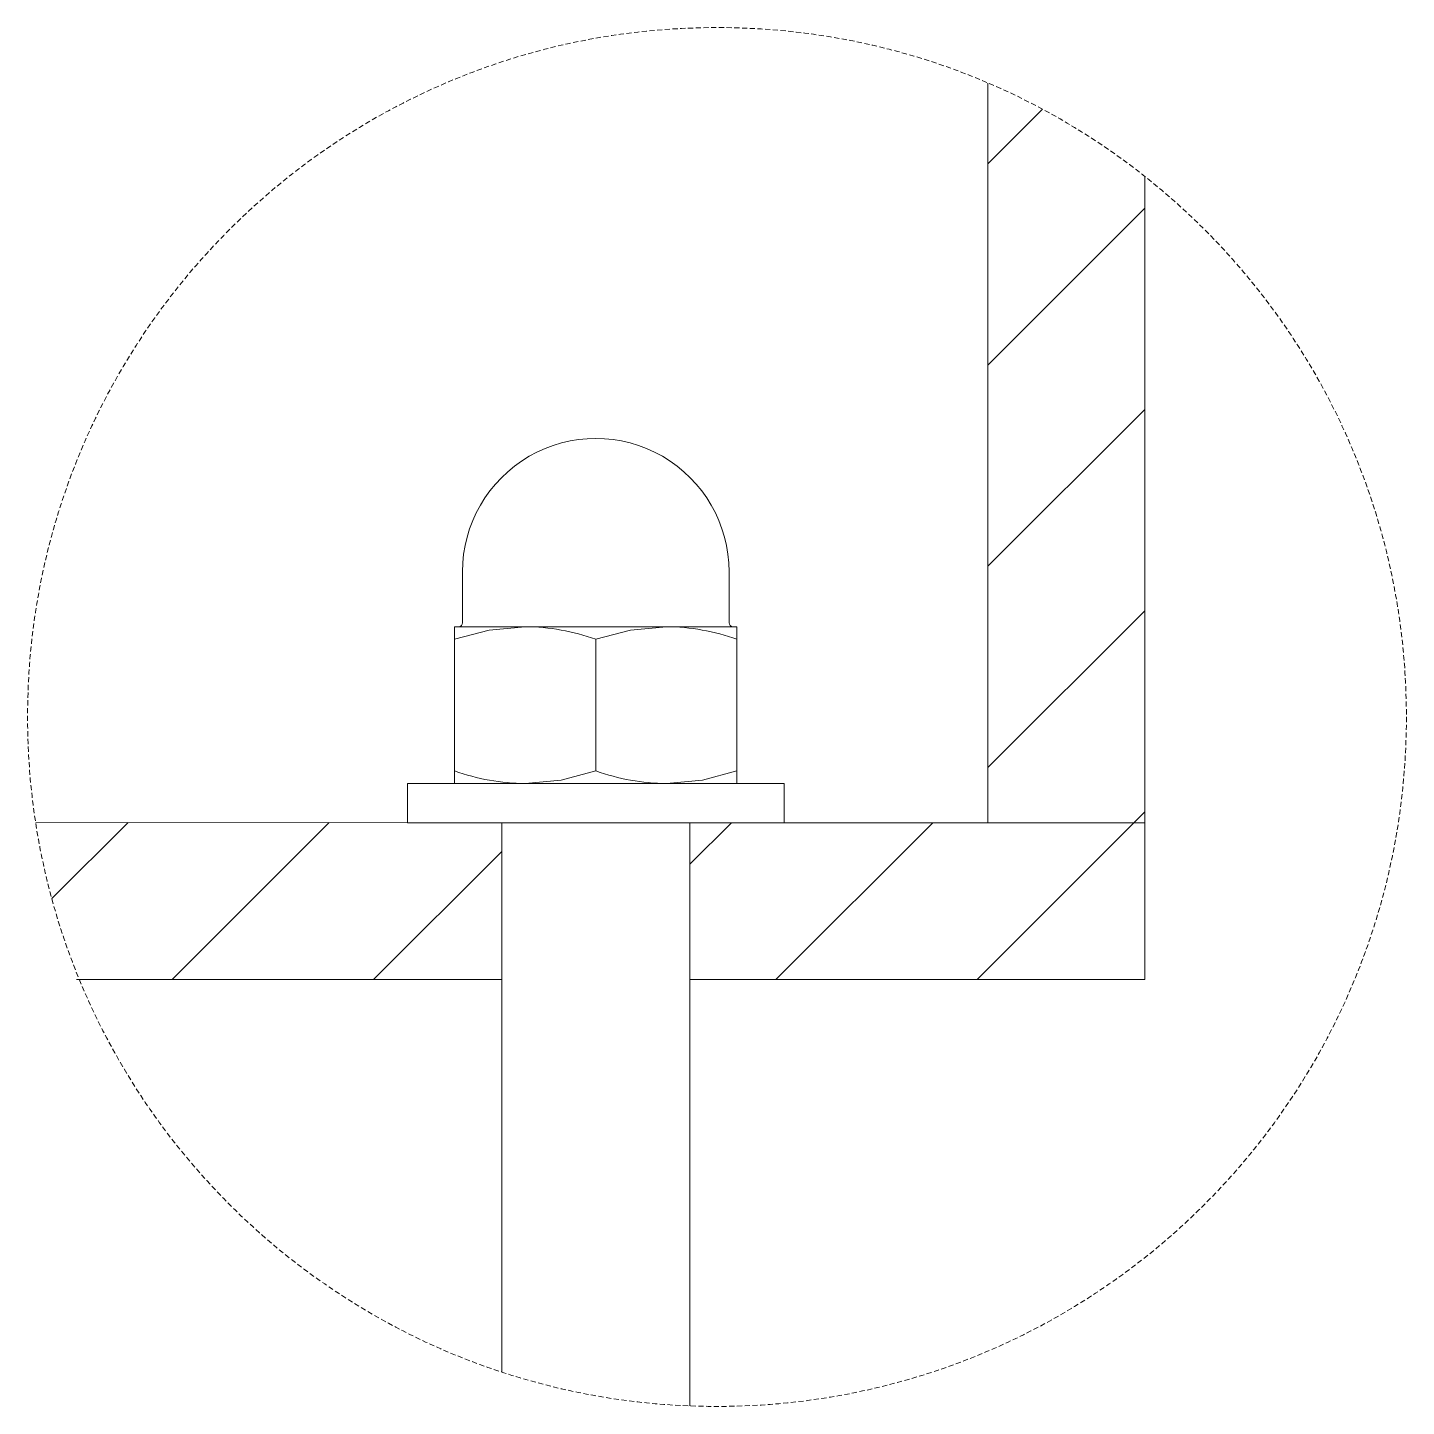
# Model space of a CAD drawing. Header units: millimetres. Extents: x -124 to 15640, y 659 to 4121.
# Drawn here: x 1653.2 to 1993.4, y 757 to 1097.1 of the extents above; entities that cross this region are included whole.
import ezdxf

# ---------------------------------------------------------------- set-up
doc = ezdxf.new("R2010")
doc.units = ezdxf.units.MM
doc.linetypes.add('HIDDEN', pattern=[1.905, 1.27, -0.635])
doc.layers.add('ZANO_R', color=7, linetype='Continuous', lineweight=0)
doc.layers.add('ZANO_R_przerywana', color=7, linetype='HIDDEN', lineweight=0)

msp = doc.modelspace()

# ---------------------------------------------------------------- linework, layer by layer
at = {"layer": 'ZANO_R'}
for p, q in [((1890.16, 1083.43), (1890.16, 900.96)), ((1890.16, 1063.52), (1903.61, 1076.97)), ((1928.86, 1060.41), (1928.86, 900.96)), ((1890.16, 1013.88), (1928.86, 1052.57)), ((1890.16, 964.23), (1928.86, 1002.93)), ((1760.52, 962.87), (1760.52, 950.3)), ((1826.31, 950.3), (1826.31, 962.87)), ((1890.16, 914.59), (1928.86, 953.28)), ((1758.59, 946.22), (1758.59, 949.33)), ((1776, 949.33), (1758.59, 949.33)), ((1767.12, 948.48), (1776, 949.33)), ((1810.83, 949.33), (1776, 949.33)), ((1801.95, 948.48), (1810.83, 949.33)), ((1828.24, 949.33), (1810.83, 949.33)), ((1828.24, 946.22), (1828.24, 949.33)), ((1758.59, 946.22), (1767.12, 948.48)), ((1758.59, 946.22), (1758.59, 913.74)), ((1793.42, 946.22), (1801.95, 948.48)), ((1793.42, 946.22), (1793.42, 913.74)), ((1828.24, 946.22), (1828.24, 913.74)), ((1758.59, 910.63), (1758.59, 913.74)), ((1793.42, 913.74), (1784.88, 911.49)), ((1828.24, 913.74), (1819.71, 911.49)), ((1828.24, 910.63), (1828.24, 913.74)), ((1746.98, 910.63), (1746.98, 900.96)), ((1839.85, 910.63), (1746.98, 910.63)), ((1784.88, 911.49), (1776, 910.63)), ((1819.71, 911.49), (1810.83, 910.63)), ((1839.85, 900.96), (1839.85, 910.63)), ((1926.18, 900.96), (1928.86, 903.64)), ((1655.24, 901.05), (1770.2, 900.96)), ((1659.25, 882.25), (1678.04, 901.04)), ((1688.9, 862.26), (1727.64, 901)), ((1839.85, 900.96), (1746.98, 900.96)), ((1770.2, 862.26), (1770.2, 900.96)), ((1770.2, 900.96), (1770.2, 765.48)), ((1816.63, 862.26), (1816.63, 900.96)), ((1816.63, 900.96), (1928.86, 900.96)), ((1816.63, 900.96), (1816.63, 757.11)), ((1816.63, 890.71), (1826.89, 900.96)), ((1837.84, 862.26), (1876.53, 900.96)), ((1887.48, 862.26), (1926.18, 900.96)), ((1928.86, 900.96), (1890.16, 900.96)), ((1738.54, 862.26), (1770.2, 893.91)), ((1770.2, 862.26), (1665.31, 862.26)), ((1928.86, 862.26), (1816.63, 862.26))]:
    msp.add_line(p, q, dxfattribs=at)
msp.add_lwpolyline([(1928.86, 900.96), (1928.86, 862.26)], dxfattribs=at)
for centre, radius, start, end in [((1793.42, 962.87), 32.89, 359.9997, 180.0003), ((1759.56, 950.3), 0.968, 270.0029, 359.9902), ((1775.56, 896.54), 52.79, 70.227, 89.5168), ((1810.38, 896.54), 52.79, 70.227, 89.5168), ((1827.28, 950.3), 0.968, 180.0098, 269.9971), ((1776.45, 963.43), 52.8, 250.2279, 269.5163), ((1811.28, 963.43), 52.8, 250.2279, 269.5163)]:
    msp.add_arc(centre, radius, start, end, dxfattribs=at)
at = {"layer": 'ZANO_R_przerywana', "color": 1}
msp.add_circle((1823.31, 927.05), 170.07, dxfattribs=at)

doc.saveas('drawing.dxf')
